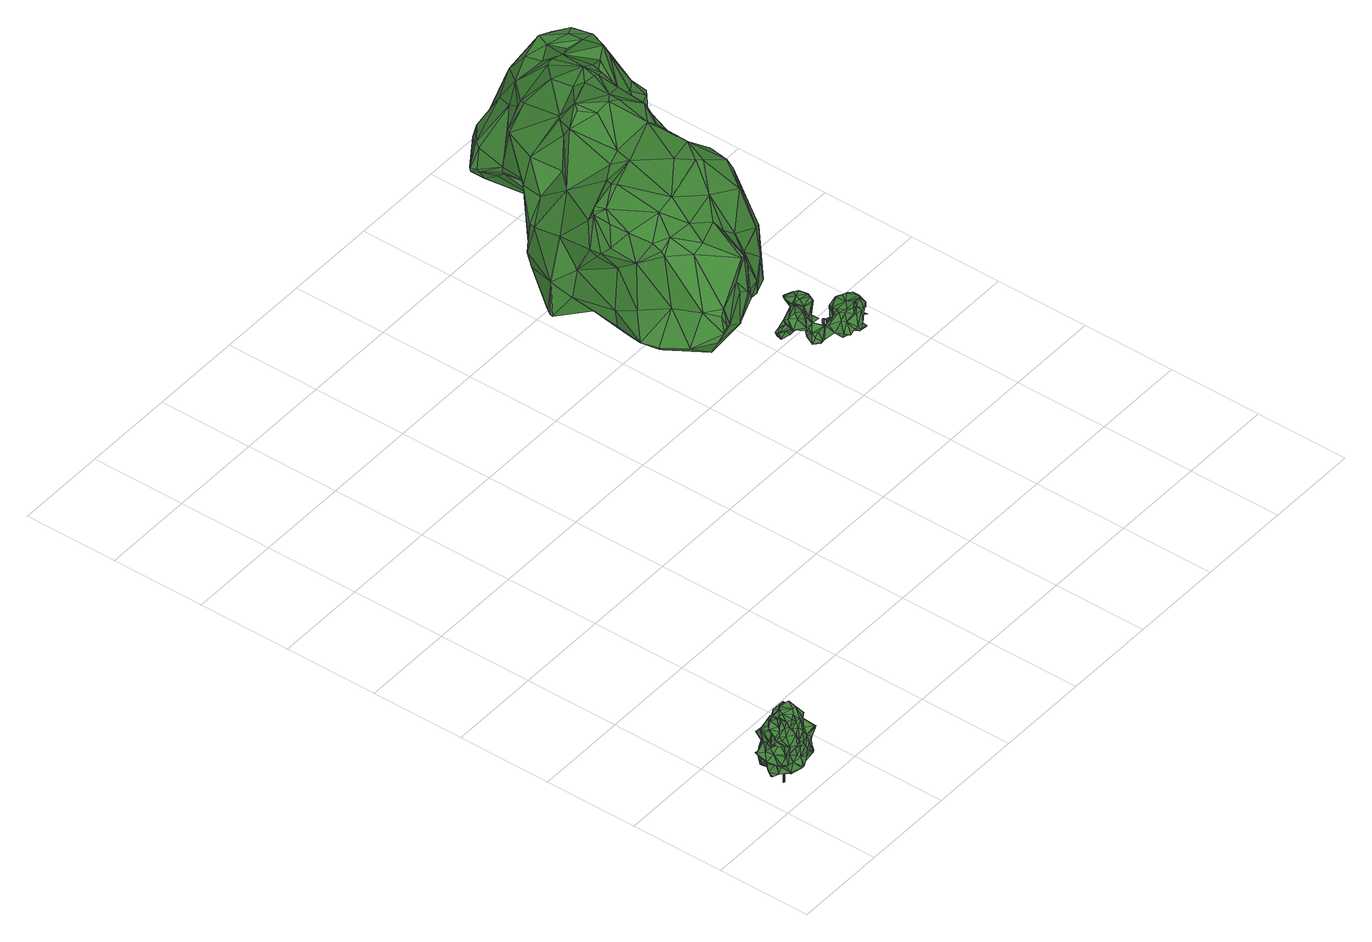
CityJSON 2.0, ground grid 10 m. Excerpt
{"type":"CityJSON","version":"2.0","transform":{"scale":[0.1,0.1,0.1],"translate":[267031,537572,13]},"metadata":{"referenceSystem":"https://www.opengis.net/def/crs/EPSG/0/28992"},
"CityObjects":{
"tree1":{"type":"SolitaryVegetationObject","attributes":{"gtid":446,"crown_width_m":5.18,"crown_median_z":18.31,"crown_r50_m":0.283,"crown_porosity":0.915,"trunk_H_m":5.19,"trunk_DBH_m":0.193,"trunk_radius_m":0.0966,"trunk_base_height_m":13.12,"original_gtid":"448"},"geometry":[{"type":"MultiSurface","lod":"3","boundaries":[[[0,1,2]],[[3,4,5]],[[6,7,8]],[[9,10,11]],[[12,13,14]],[[15,16,17]],[[18,19,20]],[[21,22,23]],[[21,23,24]],[[25,26,27]],[[28,29,30]],[[31,32,33]],[[34,35,36]],[[37,36,35]],[[38,39,15]],[[40,41,42]],[[43,44,45]],[[46,47,48]],[[46,49,47]],[[50,51,52]],[[43,45,53]],[[54,55,56]],[[57,58,59]],[[60,61,62]],[[63,64,65]],[[32,66,67]],[[22,61,68]],[[69,70,71]],[[22,21,72]],[[73,74,75]],[[76,36,37]],[[77,78,69]],[[79,80,5]],[[81,63,82]],[[83,84,85]],[[45,19,18]],[[9,86,10]],[[87,88,89]],[[90,91,26]],[[92,93,94]],[[95,96,16]],[[97,98,99]],[[45,18,93]],[[100,101,102]],[[103,55,54]],[[104,11,10]],[[100,105,106]],[[100,106,52]],[[107,12,108]],[[109,110,90]],[[97,111,26]],[[27,26,111]],[[112,113,114]],[[115,116,26]],[[117,94,18]],[[94,93,18]],[[118,86,9]],[[59,95,119]],[[120,54,121]],[[122,123,8]],[[6,8,123]],[[74,124,75]],[[125,6,126]],[[73,127,74]],[[67,71,70]],[[73,75,128]],[[73,128,129]],[[130,131,49]],[[132,21,24]],[[133,39,134]],[[5,135,3]],[[118,136,86]],[[137,72,21]],[[100,40,101]],[[138,65,139]],[[138,139,20]],[[140,92,94]],[[140,141,92]],[[106,142,50]],[[143,135,5]],[[6,125,7]],[[134,144,89]],[[65,64,139]],[[63,139,64]],[[32,139,63]],[[129,145,146]],[[67,66,147]],[[87,113,88]],[[85,104,83]],[[17,44,38]],[[148,149,52]],[[14,108,12]],[[31,33,150]],[[79,5,4]],[[80,143,5]],[[99,98,151]],[[34,36,134]],[[31,150,80]],[[102,28,49]],[[132,13,152]],[[13,153,152]],[[154,8,155]],[[21,132,152]],[[156,21,152]],[[30,29,157]],[[98,46,151]],[[158,159,160]],[[161,162,107]],[[163,157,29]],[[161,107,164]],[[161,164,43]],[[165,48,128]],[[28,30,128]],[[138,82,63]],[[138,63,65]],[[150,154,80]],[[166,167,168]],[[12,167,166]],[[109,60,169]],[[82,58,81]],[[45,44,17]],[[170,171,161]],[[155,172,154]],[[27,173,25]],[[7,173,155]],[[7,155,8]],[[174,38,44]],[[8,154,122]],[[175,176,41]],[[177,130,178]],[[97,99,111]],[[17,38,15]],[[161,43,53]],[[161,53,93]],[[177,179,130]],[[160,179,177]],[[180,181,132]],[[20,19,16]],[[174,182,55]],[[66,4,183]],[[132,181,13]],[[120,13,181]],[[124,128,75]],[[92,161,93]],[[162,171,176]],[[171,184,176]],[[38,55,103]],[[38,174,55]],[[10,185,104]],[[78,185,10]],[[186,187,168]],[[186,148,187]],[[90,26,25]],[[105,188,189]],[[78,77,185]],[[40,29,101]],[[190,136,191]],[[3,192,193]],[[128,30,129]],[[194,129,30]],[[195,150,33]],[[40,163,29]],[[129,127,73]],[[187,148,51]],[[187,51,196]],[[95,76,37]],[[102,131,100]],[[103,144,38]],[[186,175,149]],[[186,149,148]],[[3,197,165]],[[184,42,176]],[[32,63,81]],[[133,134,76]],[[109,90,198]],[[119,122,195]],[[119,57,59]],[[192,74,193]],[[3,193,4]],[[119,195,57]],[[107,162,167]],[[162,161,171]],[[161,92,170]],[[165,128,124]],[[129,194,145]],[[130,49,46]],[[130,46,98]],[[199,120,181]],[[111,200,27]],[[126,6,35]],[[108,14,56]],[[186,167,175]],[[168,167,186]],[[54,56,121]],[[4,66,79]],[[58,95,59]],[[201,40,42]],[[201,42,184]],[[99,135,111]],[[23,202,24]],[[46,48,165]],[[88,126,34]],[[107,167,12]],[[177,178,115]],[[154,172,135]],[[111,135,172]],[[60,68,61]],[[16,76,95]],[[203,110,158]],[[180,132,24]],[[79,32,31]],[[128,48,47]],[[79,31,80]],[[196,51,204]],[[148,52,51]],[[71,67,84]],[[71,84,83]],[[137,187,196]],[[14,13,121]],[[170,184,171]],[[201,184,170]],[[205,198,25]],[[198,90,25]],[[12,166,168]],[[183,4,193]],[[170,191,201]],[[190,191,170]],[[180,199,181]],[[163,206,157]],[[176,42,41]],[[201,207,208]],[[206,208,194]],[[141,170,92]],[[190,170,136]],[[141,136,170]],[[86,136,140]],[[102,101,28]],[[98,116,130]],[[208,207,209]],[[205,25,112]],[[25,173,112]],[[105,100,131]],[[125,112,173]],[[120,199,54]],[[56,55,182]],[[128,47,28]],[[49,28,47]],[[113,112,125]],[[151,3,135]],[[151,135,99]],[[87,180,24]],[[179,188,105]],[[20,96,138]],[[16,96,20]],[[108,43,107]],[[12,153,13]],[[56,182,108]],[[43,182,44]],[[108,182,43]],[[164,107,43]],[[142,189,204]],[[83,185,77]],[[104,210,11]],[[85,210,104]],[[154,135,143]],[[80,154,143]],[[0,114,211]],[[174,44,182]],[[179,131,130]],[[49,131,102]],[[183,193,74]],[[183,74,85]],[[67,147,84]],[[17,19,45]],[[89,212,87]],[[195,33,57]],[[40,208,163]],[[120,121,13]],[[74,127,85]],[[118,207,201]],[[163,208,206]],[[137,213,187]],[[77,69,71]],[[79,66,32]],[[40,100,41]],[[206,194,30]],[[30,157,206]],[[101,29,28]],[[140,136,141]],[[20,69,117]],[[85,127,210]],[[126,35,34]],[[97,116,98]],[[32,70,139]],[[67,70,32]],[[139,70,20]],[[20,70,69]],[[2,68,60]],[[32,81,33]],[[200,155,27]],[[162,176,175]],[[85,84,183]],[[87,202,113]],[[24,202,87]],[[211,1,0]],[[210,127,146]],[[105,131,179]],[[126,113,125]],[[88,113,126]],[[2,198,0]],[[198,2,109]],[[168,213,12]],[[168,187,213]],[[12,213,153]],[[183,84,147]],[[183,147,66]],[[124,192,165]],[[192,124,74]],[[214,204,215]],[[214,215,62]],[[3,165,192]],[[6,119,95]],[[10,140,78]],[[94,78,140]],[[125,173,7]],[[10,86,140]],[[76,134,36]],[[91,110,203]],[[203,115,26]],[[91,203,26]],[[34,134,89]],[[90,110,91]],[[3,151,197]],[[35,6,37]],[[158,160,203]],[[17,16,19]],[[60,62,215]],[[211,23,1]],[[211,114,202]],[[2,1,68]],[[68,1,22]],[[23,22,1]],[[211,202,23]],[[6,35,216]],[[203,160,115]],[[160,177,115]],[[214,62,61]],[[214,61,196]],[[214,196,204]],[[15,39,16]],[[76,39,133]],[[16,39,76]],[[144,134,39]],[[38,144,39]],[[151,46,197]],[[165,197,46]],[[50,142,51]],[[18,20,117]],[[195,122,150]],[[158,189,159]],[[204,189,158]],[[100,52,149]],[[41,100,149]],[[41,149,175]],[[105,189,106]],[[57,81,58]],[[96,58,138]],[[95,58,96]],[[138,58,82]],[[87,199,180]],[[217,199,87]],[[93,53,45]],[[217,87,212]],[[217,212,199]],[[150,122,154]],[[121,56,14]],[[205,114,198]],[[112,114,205]],[[109,169,110]],[[158,110,169]],[[106,189,142]],[[109,2,60]],[[119,218,122]],[[123,122,218]],[[6,95,37]],[[175,167,162]],[[159,189,188]],[[0,198,114]],[[173,27,155]],[[57,33,81]],[[89,88,34]],[[113,202,114]],[[156,137,21]],[[123,218,6]],[[6,218,119]],[[106,219,52]],[[50,52,219]],[[50,219,106]],[[51,142,204]],[[130,116,178]],[[115,178,116]],[[117,220,94]],[[26,116,97]],[[69,78,220]],[[69,220,117]],[[78,94,220]],[[159,188,160]],[[179,160,188]],[[201,208,40]],[[83,104,185]],[[83,77,71]],[[118,201,191]],[[136,118,191]],[[212,89,221]],[[212,221,199]],[[103,221,144]],[[89,144,221]],[[194,208,209]],[[209,145,194]],[[54,221,103]],[[54,199,221]],[[155,200,172]],[[172,200,111]],[[61,22,222]],[[129,146,127]],[[210,146,11]],[[11,146,145]],[[145,209,9]],[[145,9,11]],[[209,207,118]],[[209,118,9]],[[137,152,213]],[[156,152,137]],[[213,152,153]],[[158,169,204]],[[215,204,169]],[[60,215,169]],[[137,222,72]],[[137,196,222]],[[196,61,222]],[[72,222,22]],[[223,224,225]],[[223,225,226]],[[224,227,228]],[[224,228,225]],[[225,228,229]],[[225,229,226]],[[229,228,230]],[[229,230,226]],[[228,227,230]],[[230,227,231]],[[230,231,226]],[[231,227,232]],[[231,232,226]],[[227,233,232]],[[232,233,234]],[[232,234,226]],[[233,227,224]],[[233,224,234]],[[234,224,223]],[[234,223,226]]]}]},
"tree2":{"type":"SolitaryVegetationObject","attributes":{"gtid":67,"crown_width_m":29.57,"crown_median_z":24.15,"crown_r50_m":0.519,"crown_porosity":0.844,"trunk_H_m":10.93,"trunk_DBH_m":2.21,"trunk_radius_m":1.11,"trunk_base_height_m":13.22,"original_gtid":"67"},"geometry":[{"type":"Solid","lod":"3","boundaries":[[[[235,236,237]],[[238,239,240]],[[241,242,243]],[[241,243,244]],[[241,245,242]],[[246,247,248]],[[244,249,241]],[[250,251,252]],[[253,250,254]],[[255,256,257]],[[258,259,260]],[[261,262,263]],[[264,262,261]],[[265,266,267]],[[268,247,269]],[[270,271,272]],[[258,273,259]],[[274,273,254]],[[275,276,277]],[[255,269,246]],[[255,278,269]],[[255,257,279]],[[280,281,282]],[[283,284,285]],[[286,283,285]],[[287,288,289]],[[290,289,288]],[[291,292,293]],[[258,260,294]],[[247,268,248]],[[295,237,296]],[[297,298,299]],[[237,300,301]],[[302,303,304]],[[305,296,237]],[[306,307,308]],[[309,310,311]],[[312,311,310]],[[248,255,246]],[[313,314,308]],[[315,316,317]],[[318,317,316]],[[242,319,243]],[[320,243,319]],[[244,243,321]],[[278,322,269]],[[252,323,324]],[[270,325,326]],[[327,328,297]],[[329,330,331]],[[278,279,263]],[[255,279,278]],[[324,238,332]],[[324,332,252]],[[269,247,246]],[[333,334,335]],[[336,337,338]],[[339,340,270]],[[341,325,342]],[[343,344,345]],[[326,339,270]],[[272,271,346]],[[344,347,348]],[[349,256,248]],[[248,256,255]],[[350,351,352]],[[353,354,355]],[[356,357,358]],[[242,245,359]],[[294,360,258]],[[361,362,339]],[[363,339,362]],[[327,364,365]],[[327,366,364]],[[282,367,359]],[[282,245,280]],[[300,347,368]],[[369,370,371]],[[372,373,374]],[[308,375,376]],[[377,360,294]],[[378,303,302]],[[379,380,381]],[[382,278,263]],[[321,383,384]],[[371,370,385]],[[269,322,268]],[[369,268,322]],[[386,387,388]],[[263,262,382]],[[361,256,389]],[[390,391,392]],[[240,391,390]],[[283,286,239]],[[307,393,365]],[[259,273,274]],[[326,325,341]],[[394,363,367]],[[395,355,396]],[[253,254,360]],[[254,273,360]],[[376,397,381]],[[398,381,397]],[[399,352,311]],[[293,292,400]],[[401,402,403]],[[404,405,379]],[[308,314,375]],[[406,407,402]],[[408,409,410]],[[338,260,411]],[[356,412,357]],[[349,389,256]],[[413,414,415]],[[413,415,416]],[[335,334,417]],[[346,375,314]],[[289,375,346]],[[360,377,418]],[[337,419,420]],[[266,419,337]],[[421,406,402]],[[421,304,406]],[[422,423,424]],[[338,411,425]],[[342,270,272]],[[289,271,287]],[[271,289,346]],[[426,379,381]],[[288,427,428]],[[308,307,313]],[[245,282,359]],[[280,245,373]],[[342,272,346]],[[324,323,429]],[[337,420,377]],[[421,267,430]],[[346,431,342]],[[300,368,432]],[[257,256,361]],[[433,434,261]],[[258,360,273]],[[361,339,435]],[[326,435,339]],[[363,340,339]],[[436,254,408]],[[435,437,361]],[[274,254,436]],[[438,433,439]],[[361,437,257]],[[440,420,441]],[[254,250,408]],[[440,377,420]],[[442,443,444]],[[294,338,445]],[[250,446,409]],[[447,404,448]],[[447,448,449]],[[331,402,407]],[[403,330,395]],[[395,330,386]],[[450,426,235]],[[263,279,261]],[[431,314,451]],[[452,453,316]],[[452,324,453]],[[239,391,240]],[[299,434,454]],[[299,454,455]],[[353,388,400]],[[386,388,353]],[[410,436,408]],[[456,457,436]],[[366,455,313]],[[253,251,250]],[[314,431,346]],[[313,365,364]],[[313,307,365]],[[366,313,364]],[[327,455,366]],[[455,327,299]],[[297,299,327]],[[342,458,341]],[[342,325,270]],[[361,389,362]],[[459,460,442]],[[342,431,458]],[[335,428,333]],[[332,461,462]],[[332,390,461]],[[450,448,404]],[[463,415,414]],[[464,465,292]],[[367,282,394]],[[379,466,380]],[[388,387,467]],[[384,468,321]],[[351,321,468]],[[385,460,371]],[[241,374,245]],[[469,463,268]],[[355,470,396]],[[416,471,383]],[[438,458,472]],[[473,434,299]],[[474,475,476]],[[369,322,370]],[[350,352,399]],[[310,477,276]],[[285,284,478]],[[479,480,296]],[[295,296,480]],[[349,481,389]],[[244,351,350]],[[244,321,351]],[[301,449,482]],[[474,483,475]],[[484,485,470]],[[265,396,485]],[[417,426,486]],[[487,265,485]],[[395,353,355]],[[488,489,490]],[[489,249,490]],[[249,488,490]],[[470,354,484]],[[355,354,470]],[[407,329,331]],[[473,299,443]],[[244,350,488]],[[459,491,460]],[[283,239,309]],[[261,279,439]],[[441,420,492]],[[421,401,267]],[[315,312,275]],[[358,312,315]],[[493,494,466]],[[362,389,481]],[[249,244,488]],[[252,495,323]],[[251,495,252]],[[496,391,239]],[[487,266,265]],[[470,485,396]],[[484,420,419]],[[266,487,419]],[[332,462,497]],[[382,498,385]],[[421,430,304]],[[411,304,430]],[[266,337,267]],[[239,286,499]],[[499,286,483]],[[499,483,500]],[[396,403,395]],[[363,394,288]],[[363,288,340]],[[292,291,464]],[[464,484,465]],[[316,501,502]],[[292,465,400]],[[400,503,293]],[[400,465,353]],[[353,465,484]],[[354,353,484]],[[487,485,484]],[[419,487,484]],[[278,370,322]],[[382,370,278]],[[385,370,382]],[[369,371,504]],[[505,506,481]],[[506,505,319]],[[506,319,242]],[[507,310,309]],[[392,380,466]],[[379,426,450]],[[379,405,466]],[[508,509,510]],[[310,276,312]],[[299,298,500]],[[353,395,386]],[[449,411,511]],[[312,512,311]],[[436,410,456]],[[436,457,274]],[[427,282,508]],[[427,508,510]],[[320,413,383]],[[408,250,409]],[[431,472,458]],[[372,249,489]],[[499,500,298]],[[328,298,297]],[[383,413,416]],[[294,445,377]],[[478,513,514]],[[348,515,344]],[[250,252,446]],[[507,239,238]],[[237,516,305]],[[358,512,312]],[[517,438,439]],[[365,518,327]],[[262,498,382]],[[514,423,422]],[[514,422,491]],[[519,344,387]],[[407,347,329]],[[343,520,315]],[[356,520,343]],[[340,288,287]],[[479,296,305]],[[326,517,435]],[[300,348,347]],[[291,501,429]],[[433,454,434]],[[363,362,506]],[[521,443,442]],[[422,424,504]],[[458,517,341]],[[275,312,276]],[[340,287,270]],[[271,270,287]],[[478,459,444]],[[444,476,478]],[[489,512,358]],[[380,376,381]],[[306,376,380]],[[290,335,375]],[[335,290,428]],[[265,401,396]],[[426,417,236]],[[426,236,235]],[[515,345,344]],[[290,375,289]],[[293,502,291]],[[291,502,501]],[[300,237,295]],[[522,427,510]],[[523,351,468]],[[523,352,351]],[[498,264,261]],[[313,451,314]],[[377,445,337]],[[442,460,385]],[[416,415,369]],[[369,504,416]],[[524,516,237]],[[502,293,503]],[[309,239,507]],[[402,401,421]],[[438,451,433]],[[267,425,430]],[[384,383,471]],[[317,318,387]],[[428,525,333]],[[279,517,439]],[[282,281,508]],[[327,518,328]],[[518,496,328]],[[469,369,415]],[[437,435,517]],[[259,274,457]],[[267,337,336]],[[473,443,521]],[[506,362,481]],[[507,477,310]],[[348,295,480]],[[399,311,512]],[[323,291,429]],[[363,506,367]],[[306,393,307]],[[306,380,393]],[[392,393,380]],[[417,524,236]],[[237,236,524]],[[496,518,391]],[[359,367,506]],[[343,315,317]],[[359,506,242]],[[388,467,502]],[[503,388,502]],[[388,503,400]],[[324,429,453]],[[333,417,334]],[[313,454,451]],[[433,451,454]],[[338,294,260]],[[500,474,444]],[[483,474,500]],[[489,488,512]],[[275,316,315]],[[386,519,387]],[[401,403,396]],[[498,526,521]],[[443,299,500]],[[329,347,344]],[[329,344,519]],[[295,348,300]],[[387,344,343]],[[328,499,298]],[[456,527,457]],[[455,454,313]],[[277,276,477]],[[493,466,405]],[[493,409,494]],[[409,446,494]],[[446,252,494]],[[522,528,525]],[[375,335,398]],[[308,376,306]],[[468,471,424]],[[504,424,471]],[[320,414,413]],[[497,494,252]],[[452,275,529]],[[445,338,337]],[[417,333,525]],[[410,405,456]],[[453,429,501]],[[501,316,453]],[[343,317,387]],[[463,414,349]],[[493,405,409]],[[409,405,410]],[[527,511,457]],[[449,511,527]],[[457,511,259]],[[456,405,527]],[[404,527,405]],[[336,338,425]],[[320,383,321]],[[360,418,253]],[[259,511,260]],[[411,260,511]],[[384,471,468]],[[390,238,240]],[[498,261,526]],[[444,459,442]],[[521,526,473]],[[473,526,434]],[[261,434,526]],[[350,512,488]],[[495,530,441]],[[284,283,311]],[[251,530,495]],[[284,523,513]],[[443,500,444]],[[311,352,284]],[[320,321,243]],[[460,422,504]],[[469,415,463]],[[290,288,428]],[[329,519,330]],[[437,517,257]],[[239,499,328]],[[440,418,377]],[[502,467,318]],[[402,331,403]],[[478,514,459]],[[484,492,420]],[[341,517,326]],[[343,345,531]],[[267,401,265]],[[404,447,527]],[[462,461,497]],[[267,336,425]],[[509,508,281]],[[423,514,513]],[[532,356,531]],[[531,356,343]],[[452,316,275]],[[459,514,491]],[[303,533,304]],[[394,282,427]],[[394,427,288]],[[318,467,387]],[[239,328,496]],[[285,483,286]],[[423,513,523]],[[309,311,283]],[[428,427,525]],[[478,284,513]],[[441,530,440]],[[478,476,285]],[[284,352,523]],[[399,512,350]],[[522,525,427]],[[257,517,279]],[[406,304,533]],[[407,368,347]],[[251,253,418]],[[530,251,418]],[[530,418,440]],[[332,497,252]],[[385,498,442]],[[430,425,411]],[[291,323,492]],[[423,523,424]],[[468,424,523]],[[245,374,373]],[[249,374,241]],[[372,374,249]],[[495,492,323]],[[495,441,492]],[[291,492,464]],[[464,492,484]],[[238,390,332]],[[392,391,518]],[[491,422,460]],[[505,481,414]],[[414,481,349]],[[469,268,369]],[[268,463,248]],[[349,248,463]],[[442,498,521]],[[392,534,393]],[[518,534,392]],[[444,474,476]],[[498,262,264]],[[476,475,285]],[[357,280,373]],[[502,318,316]],[[357,373,372]],[[358,372,489]],[[357,372,358]],[[235,448,450]],[[285,475,483]],[[335,417,486]],[[518,365,534]],[[398,335,486]],[[398,486,381]],[[507,238,529]],[[507,529,477]],[[477,529,277]],[[426,381,486]],[[504,471,416]],[[510,509,479]],[[479,509,532]],[[479,532,531]],[[393,534,365]],[[378,301,300]],[[315,520,358]],[[356,358,520]],[[517,458,438]],[[451,472,431]],[[439,433,261]],[[438,472,451]],[[403,331,330]],[[386,330,519]],[[277,529,275]],[[324,529,238]],[[450,404,379]],[[449,527,447]],[[452,529,324]],[[390,535,461]],[[390,392,535]],[[466,535,392]],[[494,535,466]],[[497,535,494]],[[345,480,531]],[[479,531,480]],[[348,480,515]],[[515,480,345]],[[482,448,235]],[[497,461,535]],[[378,302,449]],[[378,449,301]],[[411,302,304]],[[357,281,280]],[[378,300,303]],[[300,432,303]],[[449,302,411]],[[532,412,356]],[[509,412,532]],[[357,412,281]],[[509,281,412]],[[460,504,371]],[[432,368,303]],[[505,414,319]],[[320,319,414]],[[375,398,397]],[[375,397,376]],[[482,449,448]],[[237,482,235]],[[301,482,237]],[[525,528,417]],[[417,528,524]],[[510,528,522]],[[479,528,510]],[[305,528,479]],[[524,528,516]],[[516,528,305]],[[406,533,407]],[[368,407,533]],[[303,368,533]],[[536,537,538]],[[536,538,539]],[[539,538,540]],[[539,540,541]],[[538,537,542]],[[538,542,540]],[[540,542,543]],[[540,543,541]],[[542,537,544]],[[542,544,543]],[[543,544,545]],[[543,545,541]],[[544,537,546]],[[544,546,545]],[[545,546,547]],[[545,547,541]],[[546,537,548]],[[546,548,547]],[[547,548,549]],[[547,549,541]],[[548,537,550]],[[548,550,549]],[[549,550,551]],[[549,551,541]],[[550,537,552]],[[550,552,551]],[[551,552,553]],[[551,553,541]],[[552,537,554]],[[552,554,553]],[[553,554,555]],[[553,555,541]],[[554,537,556]],[[554,556,555]],[[555,556,557]],[[555,557,541]],[[556,537,558]],[[556,558,557]],[[557,558,559]],[[557,559,541]],[[558,537,560]],[[558,560,559]],[[559,560,561]],[[559,561,541]],[[560,537,562]],[[560,562,561]],[[561,562,563]],[[561,563,541]],[[562,537,564]],[[562,564,563]],[[563,564,565]],[[563,565,541]],[[564,537,566]],[[564,566,565]],[[565,566,567]],[[565,567,541]],[[566,537,568]],[[566,568,567]],[[567,568,569]],[[567,569,541]],[[568,537,570]],[[568,570,569]],[[569,570,571]],[[569,571,541]],[[570,537,572]],[[570,572,571]],[[571,572,573]],[[571,573,541]],[[572,537,574]],[[572,574,573]],[[573,574,575]],[[573,575,541]],[[574,537,576]],[[574,576,575]],[[575,576,577]],[[575,577,541]],[[576,537,578]],[[576,578,577]],[[577,578,579]],[[577,579,541]],[[578,537,580]],[[578,580,579]],[[579,580,581]],[[579,581,541]],[[580,537,582]],[[580,582,581]],[[581,582,583]],[[581,583,541]],[[582,537,584]],[[582,584,583]],[[583,584,585]],[[583,585,541]],[[584,537,536]],[[584,536,585]],[[585,536,539]],[[585,539,541]]]]}]},
"tree3":{"type":"SolitaryVegetationObject","attributes":{"gtid":513,"crown_width_m":6.1,"crown_median_z":15.76,"crown_r50_m":0.283,"crown_porosity":0.919,"trunk_H_m":2.42,"trunk_DBH_m":0.136,"trunk_radius_m":0.0679,"trunk_base_height_m":13.34,"original_gtid":"515"},"geometry":[{"type":"Solid","lod":"3","boundaries":[[[[586,587,588]],[[589,590,591]],[[592,593,594]],[[591,590,595]],[[596,597,598]],[[599,600,601]],[[602,603,604]],[[605,604,603]],[[606,607,608]],[[609,610,611]],[[609,611,612]],[[613,586,588]],[[608,614,615]],[[588,616,617]],[[618,605,619]],[[601,600,620]],[[621,620,600]],[[616,622,623]],[[624,625,626]],[[612,627,628]],[[629,587,586]],[[630,627,612]],[[631,590,589]],[[632,633,634]],[[635,636,637]],[[638,615,639]],[[640,641,642]],[[631,641,640]],[[613,588,617]],[[643,644,645]],[[646,647,617]],[[593,648,649]],[[650,626,651]],[[652,619,605]],[[606,653,607]],[[654,607,653]],[[655,610,630]],[[656,657,658]],[[597,659,611]],[[654,608,607]],[[656,658,660]],[[661,662,663]],[[664,648,661]],[[665,628,627]],[[608,654,614]],[[660,666,667]],[[668,635,669]],[[622,670,623]],[[670,671,623]],[[672,673,674]],[[596,675,676]],[[634,677,625]],[[598,678,675]],[[679,664,680]],[[616,646,617]],[[655,681,682]],[[638,639,658]],[[594,683,684]],[[651,626,625]],[[685,686,687]],[[686,688,687]],[[689,690,691]],[[642,692,693]],[[693,692,657]],[[694,695,633]],[[634,633,695]],[[591,696,654]],[[697,671,698]],[[699,700,701]],[[638,702,615]],[[703,704,631]],[[705,647,646]],[[614,667,706]],[[631,589,606]],[[591,595,683]],[[707,708,709]],[[710,663,662]],[[711,710,712]],[[680,664,661]],[[660,713,714]],[[715,716,717]],[[625,632,634]],[[666,706,667]],[[718,719,603]],[[718,651,719]],[[707,690,720]],[[680,661,721]],[[679,649,664]],[[722,633,723]],[[670,668,669]],[[724,592,684]],[[724,684,725]],[[726,599,727]],[[658,657,638]],[[630,612,611]],[[677,634,719]],[[673,672,694]],[[634,695,719]],[[728,719,695]],[[620,621,587]],[[729,587,621]],[[620,587,629]],[[621,730,731]],[[663,710,732]],[[685,713,733]],[[734,735,708]],[[615,614,639]],[[714,687,693]],[[592,594,684]],[[662,661,648]],[[618,635,605]],[[610,609,630]],[[630,611,681]],[[611,659,681]],[[700,732,736]],[[600,730,621]],[[599,730,600]],[[642,638,692]],[[657,692,638]],[[693,737,640]],[[640,737,703]],[[703,738,739]],[[729,643,587]],[[588,587,643]],[[667,654,696]],[[648,740,662]],[[653,591,654]],[[730,741,742]],[[741,730,726]],[[743,690,689]],[[719,651,677]],[[679,594,649]],[[714,713,687]],[[724,717,712]],[[723,712,717]],[[689,691,743]],[[682,601,620]],[[744,709,745]],[[744,745,675]],[[625,677,651]],[[746,668,645]],[[737,693,687]],[[694,728,695]],[[664,649,648]],[[676,708,745]],[[726,727,609]],[[687,713,685]],[[637,691,697]],[[743,691,637]],[[642,693,640]],[[715,717,747]],[[724,747,717]],[[699,748,700]],[[749,748,699]],[[593,740,648]],[[592,740,593]],[[700,686,685]],[[700,688,686]],[[662,740,710]],[[661,663,721]],[[736,732,710]],[[617,647,744]],[[663,732,721]],[[608,615,702]],[[631,606,702]],[[639,614,750]],[[733,713,751]],[[699,591,683]],[[699,683,749]],[[704,747,725]],[[616,643,622]],[[616,588,643]],[[752,603,753]],[[734,754,755]],[[753,603,728]],[[673,694,633]],[[731,644,643]],[[621,643,729]],[[621,731,643]],[[617,744,613]],[[598,597,610]],[[610,597,611]],[[720,690,756]],[[667,696,757]],[[650,651,718]],[[753,728,754]],[[753,754,734]],[[754,728,694]],[[618,636,635]],[[756,752,720]],[[597,596,676]],[[758,731,730]],[[759,746,644]],[[758,759,731]],[[759,644,731]],[[649,594,593]],[[720,752,753]],[[720,753,734]],[[687,760,737]],[[743,756,690]],[[628,609,612]],[[609,761,726]],[[605,603,652]],[[756,743,636]],[[743,637,636]],[[669,671,670]],[[643,645,622]],[[606,591,653]],[[589,591,606]],[[725,747,724]],[[710,740,724]],[[724,740,592]],[[632,723,633]],[[700,736,688]],[[734,755,681]],[[627,681,755]],[[761,628,665]],[[757,699,762]],[[652,763,619]],[[618,619,763]],[[598,675,596]],[[726,730,599]],[[620,629,682]],[[609,628,761]],[[694,764,754]],[[672,764,694]],[[742,758,730]],[[660,765,656]],[[714,765,660]],[[622,645,670]],[[670,645,668]],[[704,590,631]],[[719,728,603]],[[618,763,636]],[[741,726,761]],[[675,708,676]],[[676,745,597]],[[727,630,609]],[[594,721,766]],[[594,766,749]],[[754,764,665]],[[681,727,682]],[[675,678,744]],[[629,586,682]],[[613,682,586]],[[682,613,744]],[[639,750,658]],[[614,654,667]],[[591,757,696]],[[591,699,757]],[[652,752,763]],[[746,602,604]],[[746,604,668]],[[668,604,635]],[[718,603,602]],[[605,635,604]],[[602,746,759]],[[656,765,657]],[[705,709,647]],[[647,709,744]],[[684,683,595]],[[684,595,725]],[[624,767,736]],[[716,723,717]],[[681,630,727]],[[644,746,645]],[[633,722,673]],[[671,616,623]],[[756,636,752]],[[763,752,636]],[[652,603,752]],[[680,594,679]],[[680,721,594]],[[749,683,594]],[[697,691,646]],[[635,637,698]],[[635,698,669]],[[698,637,697]],[[718,673,722]],[[718,722,715]],[[721,732,748]],[[700,748,732]],[[681,659,735]],[[685,733,701]],[[685,701,700]],[[707,691,690]],[[705,691,707]],[[701,762,699]],[[655,630,681]],[[608,702,606]],[[757,762,751]],[[701,751,762]],[[718,624,650]],[[715,722,716]],[[702,638,642]],[[701,733,751]],[[640,703,631]],[[672,741,764]],[[711,736,710]],[[742,741,672]],[[739,738,715]],[[703,737,738]],[[760,738,737]],[[760,715,738]],[[602,759,718]],[[764,741,665]],[[761,665,741]],[[682,727,601]],[[601,727,599]],[[697,646,671]],[[671,646,616]],[[705,646,691]],[[734,708,707]],[[734,707,720]],[[723,624,712]],[[724,712,710]],[[672,674,742]],[[707,709,705]],[[742,674,758]],[[682,744,678]],[[736,712,624]],[[711,712,736]],[[759,674,718]],[[673,718,674]],[[758,674,759]],[[597,745,659]],[[693,765,714]],[[657,765,693]],[[688,736,767]],[[624,723,625]],[[632,625,723]],[[716,722,723]],[[750,660,658]],[[702,641,631]],[[660,706,666]],[[750,706,660]],[[750,614,706]],[[642,641,702]],[[660,751,713]],[[757,751,660]],[[757,660,667]],[[739,715,747]],[[739,747,704]],[[739,704,703]],[[767,715,760]],[[767,760,688]],[[688,760,687]],[[675,745,708]],[[709,708,745]],[[698,671,669]],[[610,682,678]],[[610,678,598]],[[725,595,590]],[[704,725,590]],[[630,681,627]],[[715,624,718]],[[767,624,715]],[[655,682,610]],[[681,735,734]],[[665,761,754]],[[755,754,761]],[[650,624,626]],[[748,749,766]],[[748,766,721]],[[627,755,761]],[[627,761,665]],[[735,745,708]],[[735,659,745]],[[768,769,770]],[[770,769,771]],[[770,771,772]],[[769,768,773]],[[769,773,771]],[[771,773,774]],[[771,774,772]],[[774,773,775]],[[774,775,772]],[[773,768,776]],[[773,776,775]],[[775,776,777]],[[775,777,772]],[[776,768,777]],[[777,768,772]],[[772,768,770]]]]}]}
},
"vertices":[
[30,18,85],[27,27,89],[23,19,86],[19,11,32],[25,12,27],[26,3,37],[44,12,60],[36,9,57],[36,7,55],[26,51,27],[34,44,19],[23,45,19],[37,47,70],[43,42,75],[42,49,72],[57,29,52],[56,27,47],[56,38,47],[51,40,35],[53,36,42],[52,29,38],[33,34,90],[27,30,92],[36,22,91],[43,32,91],[26,10,73],[16,10,65],[25,8,62],[7,31,43],[12,36,45],[12,32,37],[38,9,33],[42,14,29],[48,9,36],[51,22,70],[54,10,65],[51,18,58],[57,12,59],[57,35,58],[55,26,54],[15,45,47],[19,45,53],[19,44,48],[46,46,52],[52,41,51],[51,42,46],[10,19,42],[6,28,43],[11,22,41],[5,28,45],[21,34,70],[20,38,73],[15,43,69],[43,46,46],[53,40,70],[52,40,67],[49,41,69],[50,9,36],[52,14,47],[52,13,47],[21,25,87],[19,31,89],[21,29,86],[55,14,32],[56,17,27],[57,17,27],[37,17,27],[38,19,27],[19,25,91],[44,31,31],[48,20,34],[40,26,28],[27,32,89],[17,30,27],[19,26,27],[8,25,27],[54,18,55],[37,34,22],[41,41,25],[32,8,31],[30,4,36],[53,11,35],[54,15,35],[36,32,20],[33,25,22],[28,28,21],[29,50,28],[47,27,84],[48,20,74],[55,24,73],[22,19,69],[18,20,66],[41,49,38],[44,49,39],[41,45,32],[54,14,50],[53,25,44],[12,11,55],[8,13,47],[14,10,45],[14,39,58],[10,40,47],[5,40,49],[58,34,67],[32,39,16],[10,31,63],[13,31,62],[38,47,60],[42,48,63],[23,21,77],[16,22,71],[17,11,55],[35,15,73],[42,18,77],[36,18,79],[17,17,61],[12,12,55],[52,37,30],[21,53,32],[49,13,48],[50,44,79],[50,45,78],[40,8,46],[37,11,57],[8,24,27],[39,12,68],[45,16,66],[25,31,24],[8,28,31],[18,32,26],[10,24,53],[9,33,52],[38,39,85],[53,21,56],[51,25,66],[21,10,43],[29,49,31],[25,36,81],[53,18,35],[53,19,30],[39,44,29],[36,43,32],[16,30,73],[27,3,38],[56,31,67],[15,43,27],[20,36,27],[33,21,26],[19,44,70],[18,43,65],[39,8,40],[13,11,44],[33,37,79],[36,39,73],[30,8,45],[31,9,56],[33,34,81],[16,33,37],[11,23,73],[8,25,68],[8,23,65],[36,49,47],[32,51,59],[20,43,38],[37,48,47],[11,19,31],[31,45,67],[30,49,62],[29,44,68],[19,24,74],[31,45,40],[30,53,51],[27,10,47],[29,9,65],[48,37,63],[20,52,59],[25,50,53],[16,22,62],[16,15,53],[10,27,59],[46,35,82],[48,42,79],[45,41,60],[27,19,26],[25,47,48],[35,35,21],[24,44,67],[26,42,77],[9,27,67],[13,28,72],[28,46,32],[23,49,33],[15,20,29],[22,13,27],[15,41,29],[43,8,44],[17,35,83],[14,18,38],[25,17,79],[50,36,78],[25,10,58],[19,47,39],[38,28,83],[12,22,68],[13,32,77],[30,18,73],[19,40,34],[20,53,33],[19,46,39],[20,50,32],[28,40,20],[34,20,87],[49,29,71],[28,42,78],[18,34,83],[22,28,76],[54,9,65],[49,36,78],[39,17,53],[19,42,64],[43,38,36],[55,31,67],[23,32,89],[33,29,53],[33,30,1],[32,30,53],[32,29,53],[32,29,1],[32,30,1],[31,30,53],[31,29,53],[31,28,53],[32,28,53],[33,29,1],[33,28,53],
[489,652,204],[488,626,209],[516,636,209],[480,587,66],[457,531,66],[464,574,85],[515,462,179],[501,444,174],[505,428,133],[519,436,121],[514,469,187],[387,376,134],[390,372,123],[392,378,139],[534,457,118],[462,708,72],[493,692,56],[481,660,59],[480,719,66],[455,720,84],[375,389,140],[399,418,179],[377,434,183],[492,738,93],[486,736,105],[497,738,96],[340,433,104],[347,417,100],[344,415,105],[344,430,101],[613,714,93],[608,720,91],[601,731,115],[395,373,120],[384,371,118],[377,502,204],[374,513,203],[370,511,201],[475,732,100],[467,724,103],[542,558,78],[525,550,46],[527,557,47],[355,388,111],[369,420,133],[523,495,181],[510,520,181],[495,499,206],[475,499,65],[488,440,76],[477,458,103],[464,501,73],[402,515,210],[438,522,210],[408,525,205],[427,536,205],[571,632,56],[603,633,37],[602,622,43],[503,737,89],[531,637,200],[523,620,205],[384,524,68],[402,501,86],[383,521,66],[533,673,192],[520,675,194],[534,717,165],[553,707,172],[559,721,171],[513,616,211],[381,593,135],[378,594,101],[377,585,137],[499,516,51],[511,522,48],[519,463,58],[523,523,82],[354,548,107],[367,548,153],[536,564,90],[547,621,72],[533,629,100],[570,621,86],[463,420,159],[459,406,147],[492,413,114],[378,373,110],[539,644,56],[520,621,59],[367,490,199],[368,469,199],[370,558,58],[414,543,89],[592,665,156],[612,655,115],[600,678,154],[499,630,82],[462,578,221],[453,594,221],[439,592,210],[570,716,106],[584,725,69],[536,726,88],[402,460,205],[404,510,211],[357,481,181],[368,509,199],[526,607,129],[569,636,140],[528,620,148],[367,515,190],[578,661,178],[564,654,174],[431,387,169],[528,441,71],[509,423,70],[510,425,66],[627,653,83],[629,676,82],[630,674,88],[503,557,147],[518,513,160],[517,518,118],[483,472,206],[492,733,81],[390,438,195],[416,436,195],[423,462,208],[361,557,64],[381,591,83],[357,551,64],[477,476,208],[576,683,175],[418,379,102],[382,384,90],[392,388,87],[519,491,146],[524,489,175],[520,474,175],[400,565,177],[405,599,148],[538,730,56],[536,699,168],[444,666,162],[415,627,140],[428,629,164],[349,414,100],[465,396,113],[469,399,94],[385,389,87],[618,642,100],[585,628,108],[601,626,72],[411,417,185],[464,599,114],[422,573,92],[415,607,111],[387,599,98],[463,490,212],[625,648,98],[629,678,94],[430,594,164],[440,600,197],[525,460,62],[609,624,51],[607,716,111],[598,685,154],[613,658,114],[450,672,158],[450,678,110],[587,705,170],[592,684,170],[450,715,85],[451,705,89],[450,708,91],[528,731,147],[500,547,169],[453,398,142],[436,388,168],[439,386,123],[443,387,122],[457,600,224],[517,705,59],[596,722,66],[587,722,53],[586,727,154],[425,389,102],[455,422,70],[457,400,93],[557,726,123],[455,616,202],[492,543,208],[444,541,208],[542,629,58],[558,731,139],[355,504,169],[562,691,169],[362,480,103],[363,478,85],[377,448,191],[451,716,88],[377,438,187],[367,481,151],[360,453,119],[538,726,53],[564,709,52],[378,447,89],[384,470,72],[401,468,80],[536,731,72],[460,692,85],[475,680,166],[473,675,176],[498,701,168],[469,668,180],[364,525,127],[516,587,77],[535,627,60],[364,531,90],[357,548,63],[462,715,105],[466,721,106],[354,490,172],[397,427,100],[396,394,87],[462,630,127],[497,637,112],[424,388,145],[603,646,36],[606,647,36],[431,631,128],[579,621,83],[470,401,91],[428,387,130],[626,689,80],[459,398,95],[356,496,164],[370,471,73],[412,495,97],[469,487,110],[423,456,122],[523,551,41],[450,434,85],[521,600,200],[531,632,186],[441,428,184],[512,674,193],[458,501,83],[611,674,50],[624,695,82],[451,613,202],[614,709,83],[538,460,113],[540,465,115],[539,461,115],[403,404,96],[587,671,58],[451,679,103],[452,678,100],[528,686,74],[418,567,92],[468,669,98],[360,440,93],[451,515,79],[401,481,78],[545,627,60],[577,621,68],[603,622,56],[420,381,100],[447,421,173],[460,447,193],[500,534,49],[502,541,199],[512,554,198],[513,563,205],[501,721,136],[530,473,97],[464,426,70],[451,426,76],[548,653,165],[510,619,211],[368,460,167],[405,582,85],[595,643,121],[509,569,119],[374,462,75],[491,575,219],[465,420,69],[497,620,211],[478,577,224],[366,466,77],[487,699,148],[491,586,219],[517,565,56],[524,702,58],[523,612,148],[503,598,162],[576,700,173],[392,590,86],[452,628,126],[489,565,2],[478,564,2],[488,568,2],[487,563,112],[487,566,112],[476,563,112],[487,570,2],[486,569,112],[485,572,2],[484,571,112],[483,574,2],[482,573,112],[480,575,2],[479,574,112],[477,576,2],[476,574,112],[475,575,2],[473,574,112],[472,574,2],[471,573,112],[470,572,2],[468,571,112],[468,570,2],[467,569,111],[467,567,2],[466,566,111],[466,564,2],[465,563,111],[467,562,2],[466,560,111],[468,559,2],[467,558,111],[470,557,2],[469,555,111],[472,555,2],[471,554,111],[475,554,2],[474,552,111],[478,553,2],[477,552,111],[480,554,2],[479,553,111],[483,555,2],[482,554,111],[485,557,2],[484,555,112],[487,559,2],[486,558,112],[488,562,2],[487,560,112],
[574,370,38],[567,372,40],[571,361,41],[514,395,49],[517,388,43],[513,395,49],[514,396,21],[510,401,16],[503,401,26],[509,391,42],[582,359,12],[579,368,13],[579,368,14],[563,383,30],[563,382,33],[567,383,31],[534,366,28],[537,362,18],[543,359,30],[537,351,23],[518,400,55],[515,403,58],[519,396,63],[565,379,15],[576,377,14],[571,378,12],[567,381,12],[575,363,36],[513,388,66],[521,391,65],[569,358,41],[575,356,33],[541,347,21],[539,349,21],[572,379,32],[560,379,37],[560,357,44],[560,356,44],[521,376,21],[516,371,14],[521,372,18],[564,382,11],[565,382,11],[574,376,34],[566,376,14],[525,389,47],[522,383,13],[534,376,13],[528,375,12],[547,356,28],[551,350,20],[554,349,21],[524,382,63],[524,383,64],[516,378,49],[516,384,52],[523,379,58],[558,366,40],[547,367,37],[551,359,39],[568,352,32],[573,354,29],[508,398,16],[506,404,17],[528,374,19],[523,365,16],[538,353,17],[514,404,57],[507,398,62],[573,368,15],[516,371,67],[523,376,60],[516,374,70],[573,368,14],[509,376,62],[501,396,17],[511,393,18],[505,394,25],[502,402,18],[552,384,13],[504,383,65],[506,388,61],[547,358,38],[552,352,37],[554,354,41],[560,355,39],[548,379,15],[537,374,17],[540,370,19],[578,361,14],[578,361,13],[522,366,14],[577,367,15],[501,403,22],[499,401,24],[568,370,13],[573,372,28],[505,397,37],[507,395,32],[508,372,39],[509,373,34],[515,371,40],[511,376,34],[564,346,17],[564,346,16],[563,350,19],[523,378,58],[515,372,50],[545,377,12],[537,374,13],[508,392,58],[564,352,32],[557,353,33],[505,391,42],[502,383,35],[511,385,41],[518,393,59],[521,379,43],[522,389,37],[568,356,27],[504,383,66],[564,355,15],[568,359,11],[568,362,23],[512,390,22],[513,385,32],[520,385,28],[511,374,49],[511,372,51],[526,380,29],[523,376,18],[521,385,28],[532,369,27],[528,367,13],[560,353,12],[500,398,24],[529,376,19],[522,383,14],[520,390,27],[520,392,35],[557,378,27],[562,372,27],[540,372,14],[563,373,41],[553,381,30],[550,375,34],[505,389,30],[511,376,46],[556,367,12],[568,366,13],[512,382,32],[523,370,41],[521,376,39],[520,379,40],[514,393,18],[552,379,16],[553,376,17],[558,347,17],[572,363,27],[574,365,15],[544,363,37],[523,385,32],[506,390,32],[505,396,37],[513,384,64],[514,381,50],[548,358,16],[550,364,15],[551,375,12],[559,375,13],[556,348,15],[511,388,56],[547,368,27],[544,369,31],[521,373,39],[554,381,14],[512,389,45],[545,352,19],[550,382,13],[517,373,62],[506,395,32],[517,380,34],[538,374,3],[538,375,3],[538,375,28],[537,376,28],[537,375,28],[537,375,3],[536,376,28],[536,375,28],[537,374,3],[537,374,28]
]}
